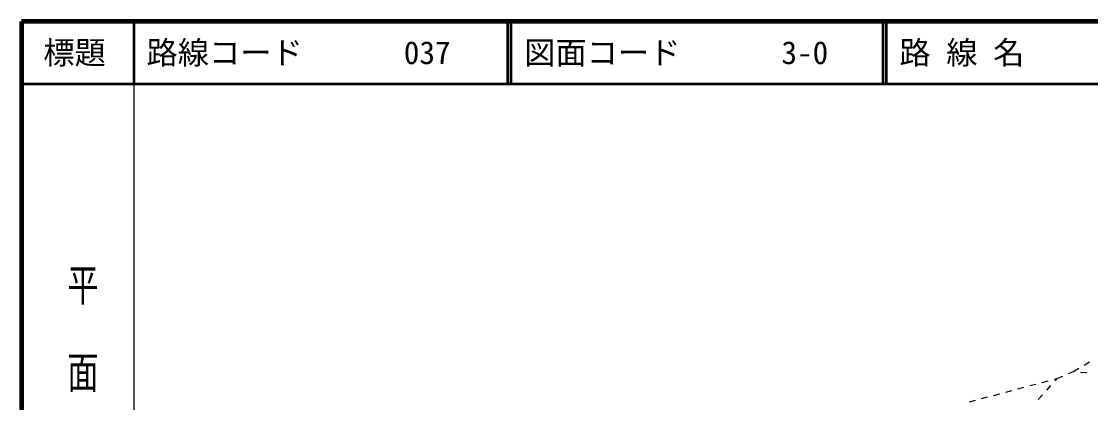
# Model space of a CAD drawing. Units: millimetres, scale not verified. Extents: x 40000 to 680000, y 20000 to 380000.
# Drawn here: x 40000 to 210956, y 319048 to 380000 of the extents above; entities that cross this region are included whole.
import ezdxf
from ezdxf.enums import TextEntityAlignment as Align

# ---------------------------------------------------------------- set-up
doc = ezdxf.new("R2010")
doc.units = ezdxf.units.MM
doc.header["$LTSCALE"] = 1000
for name, color, linetype, lineweight in [('S-BGD', 7, 'Continuous', 25), ('S-TTL', 2, 'Continuous', 140), ('S-TTL-BAND', 7, 'Continuous', 25), ('S-TTL-LINE', 7, 'Continuous', 50)]:
    doc.layers.add(name, color=color, linetype=linetype, lineweight=lineweight)
doc.layers.add('S-TTL-TXT', color=7, linetype='Continuous')
doc.styles.add('@ＭＳ ゴシック', font='')
doc.styles.add('ＭＳ ゴシック', font='')
doc.styles.get('@ＭＳ ゴシック').set_extended_font_data('@MS Gothic')
doc.styles.get('ＭＳ ゴシック').set_extended_font_data('MS Gothic')

msp = doc.modelspace()

# ---------------------------------------------------------------- linework, layer by layer
at = {"layer": 'S-BGD'}
for p, q in [((209946, 325051), (210803, 325567)), ((205571, 322918), (206495, 323300)), ((207420, 323682), (208233, 324019)), ((208233, 324019), (209090, 324535)), ((208233, 324019), (208352, 324009)), ((209349, 323931), (210346, 323852)), ((199319, 321245), (200285, 321503)), ((201251, 321762), (202217, 322020)), ((203183, 322279), (204149, 322537)), ((204561, 321773), (203900, 321023)), ((205115, 322796), (205571, 322918)), ((205571, 322918), (205222, 322523)), ((193523, 319694), (194489, 319952)), ((195455, 320211), (196421, 320469)), ((197387, 320728), (198353, 320986)), ((203238, 320273), (202577, 319523)), ((191591, 319177), (192557, 319435))]:
    msp.add_line(p, q, dxfattribs=at)
at = {"layer": 'S-TTL'}
for p, q in [((40000, 380000), (40000, 20000)), ((680000, 380000), (40000, 380000))]:
    msp.add_line(p, q, dxfattribs=at)
at = {"layer": 'S-TTL-BAND'}
msp.add_line((58000, 370000), (58000, 20000), dxfattribs=at)
at = {"layer": 'S-TTL-LINE'}
for p, q in [((58000, 380000), (58000, 370000)), ((117750, 380000), (117750, 370000)), ((118250, 380000), (118250, 370000)), ((177750, 380000), (177750, 370000)), ((178250, 380000), (178250, 370000)), ((40000, 370000), (680000, 370000))]:
    msp.add_line(p, q, dxfattribs=at)

# ---------------------------------------------------------------- texts
at = {"layer": 'S-TTL-BAND', "style": '@ＭＳ ゴシック', "width": 1.4}
msp.add_text('平  面  図', height=3666, rotation=270, dxfattribs=at).set_placement((49777, 306475), align=Align.MIDDLE_RIGHT)
at = {"layer": 'S-TTL-TXT', "style": 'ＭＳ ゴシック'}
msp.add_text('標題', height=3666, dxfattribs=at).set_placement((48500, 375000), align=Align.MIDDLE_CENTER)
for s, p in [('路線コード', (60000, 375000)), ('037', (101142, 375000)), ('図面コード', (120380, 375000)), ('3-0', (161521, 375000)), ('路 線 名', (180380, 375000))]:
    msp.add_text(s, height=3666, dxfattribs=at).set_placement(p, align=Align.MIDDLE_LEFT)

doc.saveas('drawing.dxf')
